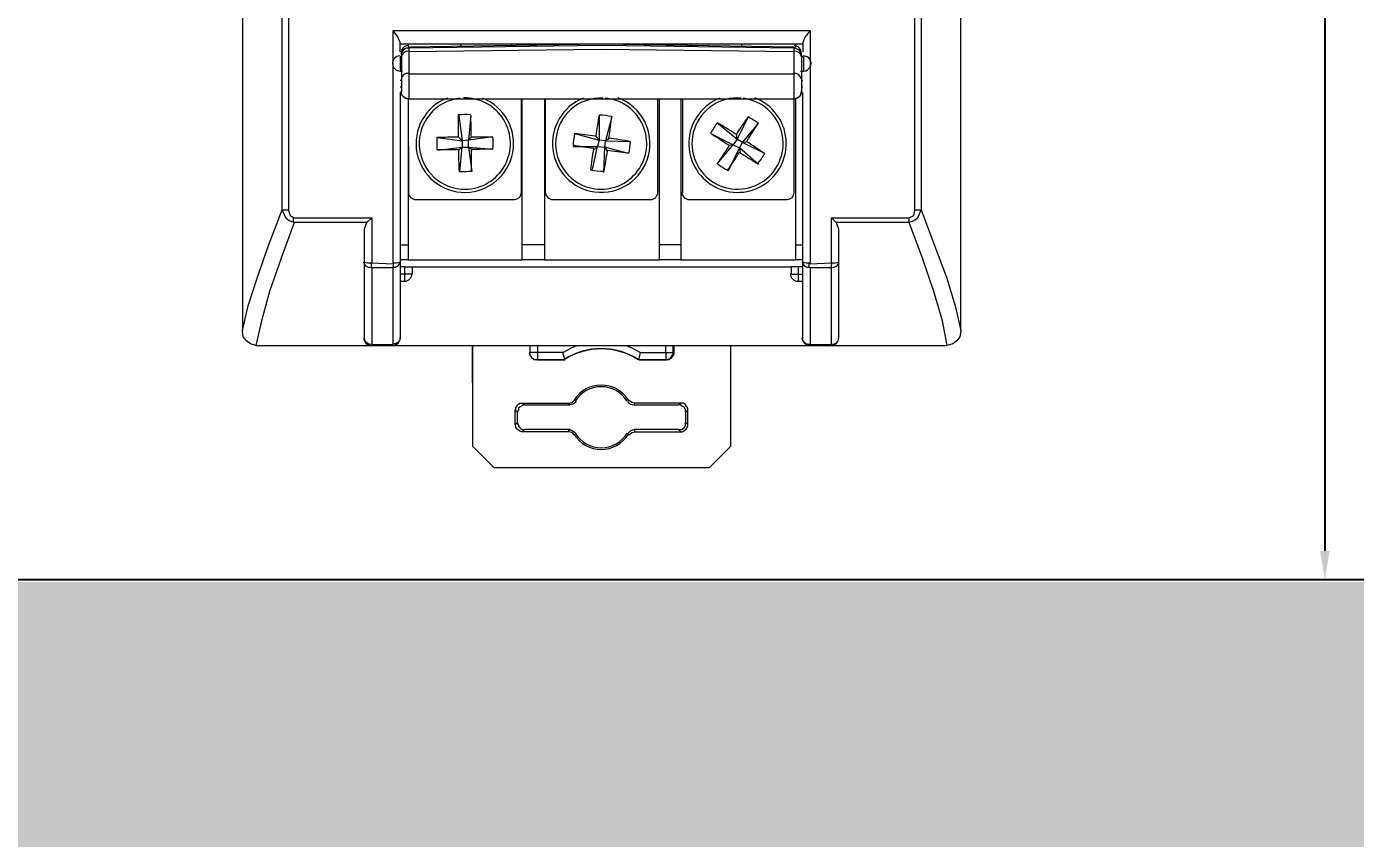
# Model space of a CAD drawing. Header units: millimetres. Extents: x -11 to 1219, y 0 to 1751.
# Drawn here: x 485.2 to 578.5, y 837 to 894 of the extents above; entities that cross this region are included whole.
import ezdxf

# ---------------------------------------------------------------- set-up
doc = ezdxf.new("R2010")
doc.units = ezdxf.units.MM
doc.header["$LTSCALE"] = 10
doc.layers.get('0').update_dxf_attribs({"linetype": 'CONTINUOUS'})
doc.layers.get('Defpoints').update_dxf_attribs({"linetype": 'CONTINUOUS'})
doc.layers.add('1', color=7, linetype='CONTINUOUS')
doc.styles.get("Standard").update_dxf_attribs({"font": '', "width": 0.8})
doc.styles.get('Standard').set_extended_font_data('Meiryo UI')
doc.dimstyles.get("Standard").update_dxf_attribs({"dimtxt": 8, "dimasz": 2, "dimexe": 1.5, "dimexo": 1.5, "dimgap": 1.8, "dimtad": 1, "dimdec": 3, "dimdsep": 46, "dimtxsty": 'Standard', "dimcen": 0, "dimclrd": 4, "dimclre": 4, "dimclrt": 4, "dimadec": 0, "dimazin": 0, "dimtfac": 1, "dimtdec": 3, "dimtmove": 0, "dimatfit": 3, "dimfxl": 1, "dimtolj": 1, "dimtzin": 1, "dimarcsym": 0})

# ---------------------------------------------------------------- blocks, each defined once
blk = doc.blocks.new('Autonics Power')
at = {"layer": '1', "lineweight": 9}
for points in [[(-1.002, -91.201), (-1.002, -114.975), (-0.613, -113.249), (0.056, -111.245), (0.836, -109.018), (1.782, -106.512), (1.782, -9.521), (0.836, -7.07), (0.056, -4.787), (-0.613, -2.784), (-1.002, -1.057), (-1.002, -24.832)], [(49.442, -24.832), (49.442, -1.057), (49.052, -2.784), (48.44, -4.787), (47.605, -7.07), (46.658, -9.521), (46.658, -106.512), (47.605, -109.018), (48.44, -111.245), (49.052, -113.249), (49.442, -114.975), (49.442, -91.201)], [(2.228, -9.521), (2.228, -106.568), (2.339, -106.901), (2.617, -107.069), (8.074, -107.069), (8.074, -110.243), (9.577, -110.298), (9.577, -93.929), (38.863, -93.929), (38.863, -110.298), (40.367, -110.243), (40.367, -107.069), (45.823, -107.069), (46.157, -106.901), (46.213, -106.568), (46.213, -9.521)], [(10.078, -95.432), (10.078, -94.764), (9.911, -94.374), (9.577, -93.929)], [(38.863, -93.929), (38.529, -94.374), (38.362, -94.764), (38.362, -95.432)], [(38.362, -94.876), (10.078, -94.876)], [(10.634, -94.875), (10.634, -95.098)], [(37.75, -95.098), (24.22, -94.875), (10.69, -95.098)], [(37.75, -95.432), (37.75, -95.265), (37.75, -95.154), (24.22, -94.987), (10.69, -95.154), (10.69, -95.265), (10.69, -95.432)], [(10.69, -95.042), (10.69, -95.098)], [(14.365, -95.043), (14.365, -94.875)], [(17.928, -94.986), (17.928, -94.875)], [(18.652, -94.987), (18.652, -94.875)], [(20.212, -94.875), (20.212, -94.931)], [(28.284, -94.931), (28.284, -94.875)], [(29.788, -94.875), (29.788, -94.931)], [(30.511, -94.986), (30.511, -94.875)], [(34.075, -95.043), (34.075, -94.875)], [(37.75, -95.098), (37.75, -95.042)], [(37.862, -95.098), (37.862, -94.875)], [(10.189, -95.766), (10.078, -95.766)], [(10.189, -98.216), (10.189, -98.105), (10.189, -97.882), (10.189, -97.38), (10.189, -95.822), (10.189, -95.71)], [(37.75, -96.991), (37.75, -95.432), (24.22, -95.265), (10.69, -95.432), (10.69, -96.991)], [(10.189, -97.437), (10.078, -97.437)], [(10.078, -97.882), (10.189, -97.882)], [(38.251, -97.437), (38.362, -97.437)], [(38.251, -97.882), (38.363, -97.882)], [(10.078, -98.272), (10.078, -110.243)], [(20.212, -98.717), (20.212, -108.962), (18.652, -108.962), (18.652, -98.717)], [(29.788, -98.717), (29.788, -108.962), (28.284, -108.962), (28.284, -98.717)], [(29.899, -98.717), (29.899, -105.287)], [(38.363, -110.019), (37.862, -110.019), (37.862, -108.962), (37.862, -98.717)], [(38.362, -110.243), (38.362, -98.272)], [(14.198, -99.887), (14.421, -101.668)], [(24.053, -99.887), (24.053, -101.612)], [(24.944, -99.997), (24.499, -101.668)], [(32.405, -100.443), (33.741, -101.557)], [(12.694, -102.336), (14.421, -102.113), (14.198, -102.336)], [(23.552, -103.784), (23.942, -102.058)], [(33.128, -103.784), (33.909, -102.17)], [(35.244, -103.339), (33.909, -102.17), (33.964, -102.503)], [(7.739, -107.403), (2.617, -107.403), (1.726, -109.909), (0.891, -112.247), (0.334, -114.308), (-0.055, -116.033), (0, -116.033), (8.074, -116.033), (9.577, -116.033), (10.078, -116.033), (38.362, -116.033), (38.863, -116.033), (40.367, -116.033), (48.44, -116.033), (48.496, -116.033), (48.162, -114.308), (47.549, -112.247), (46.77, -109.909), (45.824, -107.403), (40.701, -107.403)], [(20.212, -108.962), (20.212, -110.019), (18.652, -110.019), (18.652, -108.962)], [(29.788, -108.962), (29.788, -110.019), (28.284, -110.019), (28.284, -108.962)], [(10.634, -110.019), (18.652, -110.019)], [(20.212, -110.019), (28.284, -110.019)], [(29.788, -110.019), (37.862, -110.019)], [(10.412, -110.521), (10.078, -110.521)], [(10.078, -111.524), (10.412, -111.524), (10.412, -111.022), (10.078, -111.022)], [(10.913, -110.521), (37.527, -110.521)], [(38.028, -110.521), (37.527, -110.521), (37.527, -111.022), (38.028, -111.022), (38.028, -111.524), (38.362, -111.524)], [(38.362, -110.521), (38.028, -110.521), (38.028, -111.022), (38.362, -111.022)], [(38.362, -115.532), (38.362, -113.082), (38.362, -110.242)], [(-0.055, -116.033), (-0.445, -115.922), (-0.724, -115.699), (-0.946, -115.42), (-1.002, -115.031), (-1.002, -114.975)], [(49.442, -114.975), (49.442, -115.031), (49.387, -115.42), (49.164, -115.699), (48.886, -115.922), (48.496, -116.033)], [(15.144, -116.033), (15.144, -123.104), (16.648, -124.608), (31.792, -124.608), (33.295, -123.104), (33.295, -116.033)], [(15.144, -118.65), (15.144, -116.033)], [(21.659, -117.035), (21.603, -116.868), (21.492, -116.534), (19.71, -116.534), (19.71, -117.035), (21.659, -117.035), (19.71, -117.035), (19.599, -117.035), (19.488, -117.035), (19.432, -116.98), (19.32, -116.924), (19.265, -116.812), (19.209, -116.757), (19.209, -116.645), (19.209, -116.534), (19.209, -116.033)], [(19.71, -116.534), (19.209, -116.534)], [(29.287, -116.033), (29.287, -116.534), (29.287, -116.645), (29.231, -116.757), (29.176, -116.812), (29.119, -116.924), (29.064, -116.98), (28.953, -117.035), (28.841, -117.035), (28.786, -117.035), (26.837, -117.035), (28.73, -117.035), (28.786, -117.035)], [(28.73, -116.534), (29.231, -116.534), (29.287, -116.534)], [(33.296, -118.65), (33.296, -116.033)], [(21.993, -121.935), (22.216, -122.046), (22.439, -122.213), (22.327, -122.325), (22.16, -122.157), (21.881, -122.102), (18.652, -122.102), (18.597, -122.102), (18.486, -122.046), (18.374, -121.99), (18.318, -121.935), (18.263, -121.879), (18.207, -121.767), (18.207, -121.712), (18.151, -121.601), (18.151, -120.598), (18.207, -120.487), (18.207, -120.375), (18.263, -120.32), (18.318, -120.209), (18.374, -120.154), (18.486, -120.097), (18.597, -120.097), (18.652, -120.097), (21.881, -120.097), (22.16, -120.042), (22.327, -119.875), (22.439, -119.986), (22.216, -120.154), (21.993, -120.209)], [(18.819, -120.209), (18.707, -120.209), (18.652, -120.265), (18.541, -120.32), (18.486, -120.375), (18.374, -120.432), (18.374, -120.543), (18.318, -120.655), (18.318, -120.71)], [(18.652, -120.097), (18.819, -120.209), (21.993, -120.209), (21.881, -120.097)], [(26.503, -121.935), (26.225, -122.046), (26.057, -122.213), (26.113, -122.325), (26.336, -122.157), (26.558, -122.102), (29.788, -122.102), (29.899, -122.102), (29.955, -122.046), (30.066, -121.99), (30.122, -121.935), (30.178, -121.879), (30.233, -121.767), (30.289, -121.712), (30.289, -121.601), (30.289, -120.598), (30.289, -120.487), (30.233, -120.375), (30.178, -120.32), (30.122, -120.209), (30.066, -120.154), (29.955, -120.097), (29.899, -120.097), (29.788, -120.097), (26.558, -120.097), (26.336, -120.042), (26.113, -119.875), (26.057, -119.986), (26.225, -120.154), (26.503, -120.209), (26.558, -120.097)], [(26.503, -120.209), (29.621, -120.209), (29.788, -120.097)], [(30.289, -120.598), (30.122, -120.71), (30.122, -120.655), (30.122, -120.543), (30.066, -120.432), (30.01, -120.375), (29.899, -120.32), (29.844, -120.265), (29.732, -120.209), (29.621, -120.209)], [(18.151, -121.601), (18.318, -121.434), (18.318, -120.71), (18.151, -120.598)], [(30.122, -120.71), (30.122, -121.434), (30.289, -121.601)], [(18.318, -121.434), (18.318, -121.546), (18.374, -121.657), (18.374, -121.712), (18.486, -121.824), (18.541, -121.879), (18.652, -121.935), (18.707, -121.935), (18.819, -121.935)], [(21.881, -122.102), (21.993, -121.935), (18.819, -121.935), (18.652, -122.102)], [(29.788, -122.102), (29.621, -121.935), (26.503, -121.935), (26.558, -122.102)], [(29.621, -121.935), (29.732, -121.935), (29.844, -121.935), (29.899, -121.879), (30.01, -121.824), (30.066, -121.712), (30.122, -121.657), (30.122, -121.546), (30.122, -121.434)]]:
    blk.add_lwpolyline(points, dxfattribs=at)
at = {"layer": '1', "lineweight": 13}
for points in [[(10.69, -95.098), (10.69, -95.154)], [(10.077, -95.766), (10.077, -96.211), (10.077, -96.768)], [(38.419, -96.768), (38.419, -95.766)], [(10.078, -108.962), (10.634, -108.962)], [(37.862, -108.962), (38.363, -108.962)]]:
    blk.add_lwpolyline(points, dxfattribs=at)
for points in [[(37.943, -95.203, 0.101989), (37.75, -95.154), (37.75, -95.098)], [(14.286, -98.679, 0.957714), (14.666, -105.064, 1.00538), (14.528, -98.66)], [(24.322, -98.664, 0.952551), (23.753, -105.034, 1.024537), (24.476, -98.671)], [(34.02, -98.671, 0.776525), (32.018, -104.543, 1.257616), (34.165, -98.685)]]:
    blk.add_lwpolyline(points, format="xyb", dxfattribs=at)
at = {"layer": '1', "lineweight": 9}
for points in [[(10.05, -95.711, 0.999746), (10.078, -96.768), (10.245, -96.768)], [(37.943, -95.203, -0.292192), (38.251, -95.71), (38.251, -95.822), (38.251, -97.38), (38.251, -97.882), (38.251, -98.105), (38.251, -98.216, -0.414189), (37.723, -98.717)], [(38.418, -95.766), (38.251, -95.766, 0.398089), (37.726, -95.379)], [(38.195, -96.768), (38.418, -96.768, 1.000042), (38.39, -95.709)], [(10.69, -105.288), (10.663, -98.717, -0.413767), (10.133, -98.188, 0.416285), (10.634, -98.717), (10.634, -108.962), (10.634, -110.019), (10.078, -110.019)], [(10.635, -105.259, 0.41411), (11.191, -105.789), (18.096, -105.789, 0.41411), (18.597, -105.288), (18.597, -98.717)], [(13.387, -98.667, 0.838281), (14.669, -105.287, 0.818778), (15.889, -98.682)], [(20.267, -98.717), (20.267, -105.259, 0.414114), (20.823, -105.788), (27.672, -105.788, 0.414538), (28.173, -105.287), (28.173, -98.717)], [(22.923, -98.682, 0.769797), (23.723, -105.255, 0.895355), (25.393, -98.658)], [(29.844, -105.259, 0.41411), (30.4, -105.789), (37.248, -105.789, 0.414114), (37.75, -105.288), (37.75, -98.717, 0.414534), (38.251, -98.189)], [(32.522, -98.674, 0.609815), (31.896, -104.73, 1.115758), (34.976, -98.657)], [(23.777, -101.337, 0.005963), (22.327, -101.167), (24.053, -101.612), (23.83, -101.334, -0.006067), (24.071, -99.836, -0.022316), (24.906, -99.937, -0.00543), (24.718, -101.454, -0.005976), (26.214, -101.686)], [(15.072, -101.351, 0.005959), (15.033, -99.887), (14.867, -101.612)], [(33.628, -101.194, 0.006329), (32.362, -100.399, 0.022763), (31.87, -101.124, 0.005096), (33.132, -101.95)], [(34.13, -101.78), (35.244, -100.445, 0.021988), (34.52, -99.997), (33.741, -101.557), (33.686, -101.222, -0.006291), (34.527, -99.984)], [(12.643, -101.41, 0.02307), (12.657, -102.289, 0.0054), (14.161, -102.278, 0.005419), (14.208, -103.814)], [(14.166, -101.405, 0.005417), (12.694, -101.445), (14.421, -101.668), (14.166, -101.405)], [(15.145, -102.336), (14.867, -102.113), (16.588, -102.261, 0.022149), (16.592, -101.389), (14.867, -101.612), (15.088, -101.389, -0.005424), (16.566, -101.396)], [(22.322, -101.148, 0.021378), (22.215, -102.058), (23.942, -102.058), (23.719, -102.28)], [(24.777, -101.501), (24.499, -101.668), (26.238, -101.706, -0.022447), (26.113, -102.559), (24.443, -102.113)], [(31.904, -101.167), (33.463, -101.947), (33.184, -102.002, 0.005873), (32.349, -103.282), (33.463, -101.947)], [(32.349, -103.28, 0.022493), (33.068, -103.741, 0.00615), (33.904, -102.473, 0.006326), (35.186, -103.283, 0.02199), (35.689, -102.559), (34.13, -101.78), (34.465, -101.724)], [(14.867, -102.113), (15.097, -103.821, -0.023058), (14.254, -103.84), (14.421, -102.113)], [(24.388, -103.895), (24.443, -102.113), (24.609, -102.392, -0.004995), (24.369, -103.834, -0.023323), (23.477, -103.733, -0.00543), (23.667, -102.216, -0.006064), (22.221, -101.983)], [(2.617, -107.403), (2.283, -107.291), (2.06, -107.125), (1.782, -106.512, 0.040985), (2.189, -106.512)], [(8.068, -115.977, -0.403953), (7.573, -115.532), (7.573, -113.082), (7.573, -110.242), (7.573, -107.849), (7.739, -107.403), (8.074, -107.069)], [(40.367, -107.069), (40.701, -107.403), (40.868, -107.849), (40.868, -110.242), (40.868, -113.082), (40.868, -115.532, -0.40558), (40.371, -115.977)], [(46.196, -106.512, 0.04076), (46.658, -106.512), (46.38, -107.125), (46.157, -107.291), (45.824, -107.403, 0.005512), (45.824, -107.075)], [(7.568, -110.185, 0.104146), (8.051, -110.237, 0.00773), (8.022, -110.575, -0.396195), (7.524, -110.187)], [(9.53, -110.236, 0.100122), (10.048, -110.183, -0.403303), (9.534, -110.571)], [(10.078, -110.242), (10.078, -113.082), (10.078, -115.532, -0.41543), (9.56, -115.919)], [(38.851, -110.571, -0.403303), (38.336, -110.183, 0.100122), (38.855, -110.236)], [(9.521, -115.941, 0.109866), (9.549, -116.033, 0.414115), (10.078, -115.504)], [(38.863, -115.941, -0.100351), (38.835, -116.033, -0.414538), (38.308, -115.491, 0.415366), (38.863, -115.941)], [(26.837, -117.035), (26.893, -116.868), (26.948, -116.534), (28.73, -116.534), (28.73, -117.035, 0.414191), (29.231, -116.507)]]:
    blk.add_lwpolyline(points, format="xyb", dxfattribs=at)
for points in [[(37.75, -96.991), (10.69, -96.991), (10.69, -98.049), (10.69, -98.55), (10.69, -98.717), (37.75, -98.717), (37.75, -98.55), (37.75, -98.049)], [(14.867, -101.612), (14.421, -101.668), (14.421, -102.113), (14.867, -102.113)], [(24.499, -101.668), (24.053, -101.612), (23.942, -102.058), (24.443, -102.113)], [(34.13, -101.78), (33.741, -101.557), (33.463, -101.947), (33.909, -102.17)], [(9.577, -110.576), (8.074, -110.576), (8.074, -113.472), (8.074, -115.977), (9.577, -115.977), (9.577, -113.472)], [(10.913, -111.022), (10.412, -111.022), (10.412, -110.521), (10.913, -110.521)], [(40.367, -110.576), (38.863, -110.576), (38.863, -113.472), (38.863, -115.977), (40.367, -115.977), (40.367, -113.472)]]:
    blk.add_lwpolyline(points, close=True, dxfattribs=at)
for points in [[(40.363, -110.575, 0.00773), (40.39, -110.237, 0.104146), (40.872, -110.185, -0.396193)], [(26.789, -117.016, 0.292622), (21.595, -117.016, -0.291501)]]:
    blk.add_lwpolyline(points, format="xyb", close=True, dxfattribs=at)
at = {"layer": '1', "lineweight": 5}
for points in [[(19.209, -116.534), (19.209, -116.033)], [(19.71, -116.033), (19.71, -116.534)], [(21.492, -116.534), (22.104, -116.2), (22.494, -116.033)], [(25.946, -116.033), (26.336, -116.2), (26.948, -116.534)], [(28.73, -116.534), (28.73, -116.033)], [(29.231, -116.033), (29.231, -116.534)]]:
    blk.add_lwpolyline(points, dxfattribs=at)
at = {"layer": '1', "lineweight": 9}
for centre, radius, start, end in [((10.662, -95.516), 0.529, 91.53027, 180.01324), ((10.663, -95.683), 0.529, 91.53075, 180.01288), ((37.723, -95.515), 0.528, 359.98002, 88.47314), ((10.607, -95.849), 0.473, 83.7419, 170.57012), ((10.606, -97.408), 0.473, 82.72056, 168.71222), ((37.778, -97.408), 0.473, 11.28774, 97.27936), ((14.726, -109.328), 9.498, 88.2693, 93.56754), ((77.337, -100.84), 63.195, 179.15379, 180.51598), ((-23.677, -64.283), 69.101, 327.24282, 328.48295), ((-0.225, -154.015), 62.721, 55.12, 56.4924), ((13.453, -32.479), 69.804, 271.32415, 272.55718), ((-54.41, -102.918), 69.499, 359.25685, 0.49548), ((32.87, -39.97), 62.908, 262.44681, 263.81519), ((16.072, -106.929), 13.512, 180.61865, 181.88119), ((19.624, -110.314), 10.047, 179.70272, 181.48679), ((10.384, -110.994), 0.529, 270.00977, 359.99023), ((38.001, -110.994), 0.529, 180.00982, 269.99041), ((23.736, -110.209), 15.072, 358.61238, 359.80164), ((8.046, -115.504), 0.529, 180.00968, 269.9902), ((40.339, -115.504), 0.529, 270.00961, 359.99027), ((19.682, -116.506), 0.529, 180.07743, 269.92257), ((24.193, -121.07), 2.253, 33.02755, 146.93672), ((24.192, -121.072), 2.144, 31.42034, 148.59998), ((24.193, -121.072), 2.143, 211.3813, 328.6187), ((24.193, -121.072), 2.256, 213.06334, 326.93666)]:
    blk.add_arc(centre, radius, start, end, dxfattribs=at)
for points in [[(8.074, -115.943), (8.073, -115.965), (8.077, -115.985), (8.085, -116.006)], [(40.299, -116.006), (40.309, -115.985), (40.312, -115.965), (40.311, -115.943)]]:
    blk.add_open_spline(points, degree=3, dxfattribs=at)
blk = doc.blocks.new('*D182')
at = {"layer": '1', "color": 4, "lineweight": -2, "transparency": 16777216}
blk.add_line((576.35, 993.429), (576.35, 857.218), dxfattribs=at)
at = {"layer": '1', "color": 4, "transparency": 16777216}
for points in [[(576.017, 993.429), (576.683, 993.429), (576.35, 995.429)], [(576.017, 857.218), (576.683, 857.218), (576.35, 855.218)]]:
    blk.add_solid(points, dxfattribs=at)
at = {"layer": 'Defpoints', "color": 0, "transparency": 16777216}
for p in [(576.35, 995.429), (576.35, 855.218), (576.35, 855.218)]:
    blk.add_point(p, dxfattribs=at)
at = {"layer": '1', "color": 4, "transparency": 16777216, "insert": (570.55, 925.324), "char_height": 8, "attachment_point": 5, "rotation": 90}
blk.add_mtext('\\A1;140.212', dxfattribs=at)

msp = doc.modelspace()

# ---------------------------------------------------------------- hatches: boundary and pattern name
h = msp.add_hatch()
h.set_pattern_fill('CROSS', color=256)
h.set_pattern_definition([(0, (8921.3084, -13194.049), (6.35, 6.35), [3.175, -9.525]), (90, (8922.896, -13195.637), (-6.35, 6.35), [3.175, -9.525])])
h.paths.add_polyline_path([(129.8279, 855.0438), (129.8279, 775.0438), (1100.4217, 775.0438), (1100.4217, 855.0438)])

# ---------------------------------------------------------------- linework, layer by layer
msp.add_line((130.2487, 855.2177), (1101.0296, 855.2177))

# ---------------------------------------------------------------- block references
at = {"layer": '1', "color": 7, "true_color": 0xffffff}
msp.add_blockref('Autonics Power', (501.3277, 987.6787), dxfattribs=at)

# ---------------------------------------------------------------- dimensions: what is measured, and where the dimension line sits
dim = msp.add_linear_dim(base=(576.3499, 855.2177), p1=(576.3499, 995.4294), p2=(576.3499, 855.2177), angle=90, dimstyle='Standard', dxfattribs=at)
dim.commit()
dim.dimension.update_dxf_attribs({"geometry": '*D182', "text_midpoint": (570.5499, 925.3235)})

doc.saveas('drawing.dxf')
